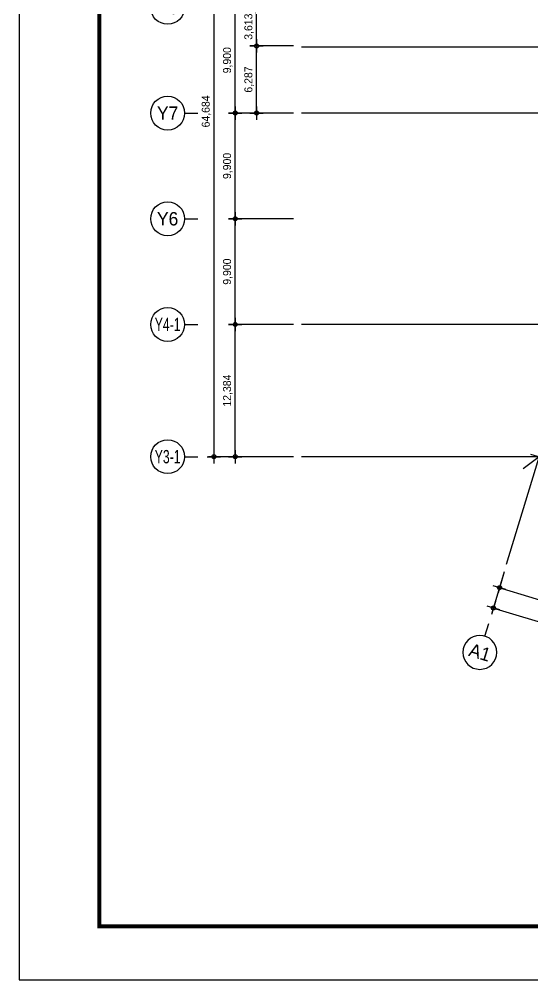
# Model space of a CAD drawing. Header units: metres. Extents: x 630750 to 860239, y 578133 to 726633.
# Drawn here: x 630750 to 678899, y 578133 to 668101 of the extents above; entities that cross this region are included whole.
import ezdxf
from ezdxf.enums import TextEntityAlignment as Align

# ---------------------------------------------------------------- set-up
doc = ezdxf.new("R2010")
doc.units = ezdxf.units.M
doc.header["$LTSCALE"] = 300
doc.layers.get('Defpoints').update_dxf_attribs({"color": 8})
for name, color, linetype in [('001dmp-FORM', 7, 'Continuous'), ('A-CEN-1', 1, 'Continuous'), ('A-DIM', 7, 'Continuous'), ('A-GRID-DIMS', 14, 'Continuous'), ('DIM', 7, 'Continuous')]:
    doc.layers.add(name, color=color, linetype=linetype)
doc.styles.add('TEXT(돋음)', font='')
doc.styles.add('돋움', font='')
doc.styles.get('TEXT(돋음)').set_extended_font_data('Dotum')
doc.styles.get('돋움').set_extended_font_data('Dotum')
doc.dimstyles.new('DIM250', dxfattribs={"dimscale": 250, "dimtxt": 3, "dimasz": 1, "dimexe": 2, "dimexo": 3, "dimgap": 1, "dimtad": 1, "dimdec": 0, "dimzin": 0, "dimdsep": 46, "dimlunit": 6, "dimtxsty": 'TEXT(돋음)', "dimblk": 'Z_DOT', "dimcen": 2.5, "dimdle": 2, "dimclrd": 256, "dimclre": 256, "dimclrt": 3, "dimadec": 0, "dimazin": 0, "dimtfac": 1, "dimtdec": 0, "dimtix": 1, "dimtmove": 2, "dimatfit": 3, "dimldrblk": 'Z_DOT', "dimfxl": 1, "dimtolj": 1, "dimtzin": 0, "dimarcsym": 0})

# ---------------------------------------------------------------- blocks, each defined once
blk = doc.blocks.new('Z_DOT')
at = {"layer": 'DIM', "color": 7}
for p, q in [((-2.5, 0), (2.5, 0)), ((0, -2.5), (0, 2.5))]:
    blk.add_line(p, q, dxfattribs=at)
for radius in [0.75, 0.375]:
    blk.add_circle((0, 0), radius, dxfattribs=at)
blk = doc.blocks.new('*D66')
at = {"layer": 'A-DIM', "lineweight": -2, "transparency": 16777216}
for p, q in [((656452, 665596), (652502, 665596)), ((653002, 659560), (653002, 665346)), ((656452, 659310), (652502, 659310))]:
    blk.add_line(p, q, dxfattribs=at)
at = {"layer": 'Defpoints', "color": 0, "transparency": 16777216}
for p in [(653002, 665596), (657202, 665596), (657202, 659310)]:
    blk.add_point(p, dxfattribs=at)
at = {"layer": 'A-DIM', "lineweight": -2, "transparency": 16777216, "xscale": 250, "yscale": 250, "zscale": 250}
for p, rotation in [((653002, 665596), 90), ((653002, 659310), 270)]:
    blk.add_blockref('Z_DOT', p, dxfattribs=dict(at, rotation=rotation))
at = {"layer": 'A-DIM', "color": 3, "transparency": 16777216, "insert": (652305, 662453), "char_height": 750, "attachment_point": 5, "rotation": 90, "style": 'TEXT(돋음)'}
blk.add_mtext('\\A1;6,287', dxfattribs=at)
blk = doc.blocks.new('*D67')
at = {"layer": 'A-DIM', "lineweight": -2, "transparency": 16777216}
for p, q in [((656452, 669210), (652502, 669210)), ((653002, 665846), (653002, 668960)), ((656452, 665596), (652502, 665596))]:
    blk.add_line(p, q, dxfattribs=at)
at = {"layer": 'Defpoints', "color": 0, "transparency": 16777216}
for p in [(653002, 669210), (657202, 669210), (657202, 665596)]:
    blk.add_point(p, dxfattribs=at)
at = {"layer": 'A-DIM', "lineweight": -2, "transparency": 16777216, "xscale": 250, "yscale": 250, "zscale": 250}
for p, rotation in [((653002, 669210), 90), ((653002, 665596), 270)]:
    blk.add_blockref('Z_DOT', p, dxfattribs=dict(at, rotation=rotation))
at = {"layer": 'A-DIM', "color": 3, "transparency": 16777216, "insert": (652305, 667403), "char_height": 750, "attachment_point": 5, "rotation": 90, "style": 'TEXT(돋음)'}
blk.add_mtext('\\A1;3,613', dxfattribs=at)
blk = doc.blocks.new('*D68')
at = {"layer": 'A-DIM', "lineweight": -2, "transparency": 16777216}
for p, q in [((656452, 639510), (650502, 639510)), ((651002, 627375), (651002, 639260)), ((656452, 627125), (650502, 627125))]:
    blk.add_line(p, q, dxfattribs=at)
at = {"layer": 'Defpoints', "color": 0, "transparency": 16777216}
for p in [(651002, 639510), (657202, 639510), (657202, 627125)]:
    blk.add_point(p, dxfattribs=at)
at = {"layer": 'A-DIM', "lineweight": -2, "transparency": 16777216, "xscale": 250, "yscale": 250, "zscale": 250}
for p, rotation in [((651002, 639510), 90), ((651002, 627125), 270)]:
    blk.add_blockref('Z_DOT', p, dxfattribs=dict(at, rotation=rotation))
at = {"layer": 'A-DIM', "color": 3, "transparency": 16777216, "insert": (650305, 633317), "char_height": 750, "attachment_point": 5, "rotation": 90, "style": 'TEXT(돋음)'}
blk.add_mtext('\\A1;12,384', dxfattribs=at)
blk = doc.blocks.new('*D69')
at = {"layer": 'A-DIM', "lineweight": -2, "transparency": 16777216}
for p, q in [((656452, 649410), (650502, 649410)), ((651002, 639760), (651002, 649160)), ((656452, 639510), (650502, 639510))]:
    blk.add_line(p, q, dxfattribs=at)
at = {"layer": 'Defpoints', "color": 0, "transparency": 16777216}
for p in [(651002, 649410), (657202, 649410), (657202, 639510)]:
    blk.add_point(p, dxfattribs=at)
at = {"layer": 'A-DIM', "lineweight": -2, "transparency": 16777216, "xscale": 250, "yscale": 250, "zscale": 250}
for p, rotation in [((651002, 649410), 90), ((651002, 639510), 270)]:
    blk.add_blockref('Z_DOT', p, dxfattribs=dict(at, rotation=rotation))
at = {"layer": 'A-DIM', "color": 3, "transparency": 16777216, "insert": (650305, 644460), "char_height": 750, "attachment_point": 5, "rotation": 90, "style": 'TEXT(돋음)'}
blk.add_mtext('\\A1;9,900', dxfattribs=at)
blk = doc.blocks.new('*D70')
at = {"layer": 'A-DIM', "lineweight": -2, "transparency": 16777216}
for p, q in [((656452, 659310), (650502, 659310)), ((651002, 649660), (651002, 659060)), ((656452, 649410), (650502, 649410))]:
    blk.add_line(p, q, dxfattribs=at)
at = {"layer": 'Defpoints', "color": 0, "transparency": 16777216}
for p in [(651002, 659310), (657202, 659310), (657202, 649410)]:
    blk.add_point(p, dxfattribs=at)
at = {"layer": 'A-DIM', "lineweight": -2, "transparency": 16777216, "xscale": 250, "yscale": 250, "zscale": 250}
for p, rotation in [((651002, 659310), 90), ((651002, 649410), 270)]:
    blk.add_blockref('Z_DOT', p, dxfattribs=dict(at, rotation=rotation))
at = {"layer": 'A-DIM', "color": 3, "transparency": 16777216, "insert": (650305, 654360), "char_height": 750, "attachment_point": 5, "rotation": 90, "style": 'TEXT(돋음)'}
blk.add_mtext('\\A1;9,900', dxfattribs=at)
blk = doc.blocks.new('*D71')
at = {"layer": 'A-DIM', "lineweight": -2, "transparency": 16777216}
for p, q in [((656452, 669210), (650502, 669210)), ((651002, 659560), (651002, 668960)), ((656452, 659310), (650502, 659310))]:
    blk.add_line(p, q, dxfattribs=at)
at = {"layer": 'Defpoints', "color": 0, "transparency": 16777216}
for p in [(651002, 669210), (657202, 669210), (657202, 659310)]:
    blk.add_point(p, dxfattribs=at)
at = {"layer": 'A-DIM', "lineweight": -2, "transparency": 16777216, "xscale": 250, "yscale": 250, "zscale": 250}
for p, rotation in [((651002, 669210), 90), ((651002, 659310), 270)]:
    blk.add_blockref('Z_DOT', p, dxfattribs=dict(at, rotation=rotation))
at = {"layer": 'A-DIM', "color": 3, "transparency": 16777216, "insert": (650305, 664260), "char_height": 750, "attachment_point": 5, "rotation": 90, "style": 'TEXT(돋음)'}
blk.add_mtext('\\A1;9,900', dxfattribs=at)
blk = doc.blocks.new('*D75')
at = {"layer": 'A-DIM', "lineweight": -2, "transparency": 16777216}
for p, q in [((656452, 691810), (648502, 691810)), ((649002, 691560), (649002, 627375)), ((656452, 627125), (648502, 627125))]:
    blk.add_line(p, q, dxfattribs=at)
at = {"layer": 'Defpoints', "color": 0, "transparency": 16777216}
for p in [(657202, 691810), (649002, 627125), (657202, 627125)]:
    blk.add_point(p, dxfattribs=at)
at = {"layer": 'A-DIM', "lineweight": -2, "transparency": 16777216, "xscale": 250, "yscale": 250, "zscale": 250}
for p, rotation in [((649002, 691810), 90), ((649002, 627125), 270)]:
    blk.add_blockref('Z_DOT', p, dxfattribs=dict(at, rotation=rotation))
at = {"layer": 'A-DIM', "color": 3, "transparency": 16777216, "insert": (648305, 659467), "char_height": 750, "attachment_point": 5, "rotation": 90, "style": 'TEXT(돋음)'}
blk.add_mtext('\\A1;64,684', dxfattribs=at)
blk = doc.blocks.new('주열마킹')
blk.add_line((0, 5), (0, 0))
blk.add_circle((0, 11.35), 6.35)
at = {"color": 3, "style": '돋움'}
blk.add_attdef('NO', text='', height=5, dxfattribs=at).set_placement((0, 11.35), align=Align.MIDDLE_CENTER)
blk = doc.blocks.new('*U11')
blk.add_line((0, 5), (0, 0))
blk.add_circle((0, 11.35), 6.35)
at = {"color": 3, "style": '돋움'}
blk.add_attdef('NO', text='', height=5, dxfattribs=at).set_placement((0, 11.35), align=Align.MIDDLE_CENTER)
blk = doc.blocks.new('*D54')
at = {"layer": 'A-DIM', "lineweight": -2, "transparency": 16777216}
for p, q in [((676229, 616332), (675060, 612478)), ((675444, 612884), (730165, 596280)), ((731428, 599582), (730259, 595729))]:
    blk.add_line(p, q, dxfattribs=at)
at = {"layer": 'Defpoints', "color": 0, "transparency": 16777216}
for p in [(676447, 617049), (731646, 600300), (730404, 596207)]:
    blk.add_point(p, dxfattribs=at)
at = {"layer": 'A-DIM', "lineweight": -2, "transparency": 16777216, "xscale": 250, "yscale": 250, "zscale": 250}
for p, rotation in [((675205, 612957), 163.1200000135865), ((730404, 596207), 343.1200000135865)]:
    blk.add_blockref('Z_DOT', p, dxfattribs=dict(at, rotation=rotation))
at = {"layer": 'A-DIM', "color": 3, "transparency": 16777216, "insert": (703007, 605250), "char_height": 750, "attachment_point": 5, "rotation": 343.12, "style": 'TEXT(돋음)'}
blk.add_mtext('\\A1;57,684', dxfattribs=at)
blk = doc.blocks.new('*D55')
at = {"layer": 'A-DIM', "lineweight": -2, "transparency": 16777216}
for p, q in [((676229, 616332), (675637, 614381)), ((676021, 614787), (687394, 611336)), ((688080, 612736), (687488, 610785))]:
    blk.add_line(p, q, dxfattribs=at)
at = {"layer": 'Defpoints', "color": 0, "transparency": 16777216}
for p in [(676447, 617049), (688298, 613453), (687633, 611263)]:
    blk.add_point(p, dxfattribs=at)
at = {"layer": 'A-DIM', "lineweight": -2, "transparency": 16777216, "xscale": 250, "yscale": 250, "zscale": 250}
for p, rotation in [((675782, 614859), 163.12), ((687633, 611263), 343.12)]:
    blk.add_blockref('Z_DOT', p, dxfattribs=dict(at, rotation=rotation))
at = {"layer": 'A-DIM', "color": 3, "transparency": 16777216, "insert": (681910, 613729), "char_height": 750, "attachment_point": 5, "rotation": 343.12, "style": 'TEXT(돋음)'}
blk.add_mtext('\\A1;12,384', dxfattribs=at)
blk = doc.blocks.new('xref-sheet(건축)')
at = {"layer": '001dmp-FORM', "color": 30}
blk.add_lwpolyline([(8410, 5940), (0, 5940), (0, 0), (8410, 0)], close=True, dxfattribs=at)
at = {"layer": '001dmp-FORM', "const_width": 15}
blk.add_lwpolyline([(300, 200), (300, 5740), (8210, 5740), (8210, 200)], close=True, dxfattribs=at)

msp = doc.modelspace()

# ---------------------------------------------------------------- linework, layer by layer
at = {"layer": 'A-CEN-1', "linetype": 'Continuous'}
for p, q in [((682204.4, 665495.2), (657202.6, 665495.2)), ((795684.5, 659310.2), (657202.6, 659310.2)), ((697725.2, 640638), (677983.6, 625998)), ((697725.2, 640638), (677983.6, 625998)), ((698097.7, 639510.2), (657202.6, 639510.2)), ((676446.8, 617049.5), (680054.2, 628937.6)), ((681397.7, 627125.8), (657202.6, 627125.8)), ((678675.5, 627377.3), (736502.1, 609830.3))]:
    msp.add_line(p, q, dxfattribs=at)

# ---------------------------------------------------------------- block references
at = {"xscale": 24.99999125985778, "yscale": 24.9999912364292, "zscale": 24.99999123690949}
msp.add_blockref('xref-sheet(건축)', (630750, 578132.8), dxfattribs=at)
at = {"layer": 'A-GRID-DIMS'}
ref = msp.add_blockref('주열마킹', (647502.4, 669209.8), dxfattribs=dict(at, xscale=250, yscale=250, zscale=250, rotation=90))
ref.add_attrib('NO', 'Y8', dxfattribs={"layer": '0', "color": 3, "height": 1250, "style": '돋움'}).set_placement((644664.9, 669209.8, 0), align=Align.MIDDLE_CENTER)
ref = msp.add_blockref('주열마킹', (647502.4, 659309.8), dxfattribs=dict(at, xscale=250, yscale=250, zscale=250, rotation=90))
ref.add_attrib('NO', 'Y7', dxfattribs={"layer": '0', "color": 3, "height": 1250, "style": '돋움'}).set_placement((644664.9, 659309.8, 0), align=Align.MIDDLE_CENTER)
ref = msp.add_blockref('주열마킹', (647502.4, 649409.8), dxfattribs=dict(at, xscale=250, yscale=250, zscale=250, rotation=90))
ref.add_attrib('NO', 'Y6', dxfattribs={"layer": '0', "color": 3, "height": 1250, "style": '돋움'}).set_placement((644664.9, 649409.8, 0), align=Align.MIDDLE_CENTER)
ref = msp.add_blockref('주열마킹', (647502.4, 639509.8), dxfattribs=dict(at, xscale=250, yscale=250, zscale=250, rotation=90))
ref.add_attrib('NO', 'Y4-1', dxfattribs={"layer": '0', "color": 3, "height": 1250, "style": '돋움', "width": 0.7}).set_placement((644664.9, 639509.8, 0), align=Align.MIDDLE_CENTER)
ref = msp.add_blockref('주열마킹', (647502.4, 627127.7), dxfattribs=dict(at, xscale=250, yscale=250, zscale=250, rotation=90))
ref.add_attrib('NO', 'Y3-1', dxfattribs={"layer": '0', "color": 3, "height": 1250, "style": '돋움', "width": 0.7}).set_placement((644664.9, 627127.7, 0), align=Align.MIDDLE_CENTER)
ref = msp.add_blockref('*U11', (674765.2, 611512.8), dxfattribs=dict(at, xscale=-250.0000000000548, yscale=250, zscale=250, rotation=163.1091878485269))
ref.add_attrib('NO', 'A1', dxfattribs={"layer": '0', "color": 3, "height": 1250, "rotation": 343.109188, "style": '돋움'}).set_placement((673941.3, 608799.3, 0), align=Align.MIDDLE_CENTER)

# ---------------------------------------------------------------- dimensions: what is measured, and where the dimension line sits
at = {"layer": 'A-DIM'}
for base, p1, p2, picture, middle in [((649002.4, 627125.1), (657202.4, 691809.5), (657202.4, 627125.1), '*D75', (648304.6, 659467.3)), ((651002.4, 669209.5), (657202.4, 659309.5), (657202.4, 669209.5), '*D71', (650304.6, 664259.5)), ((653002.4, 669209.5), (657202.4, 665596.5), (657202.4, 669209.5), '*D67', (652304.6, 667403)), ((653002.4, 665596.5), (657202.4, 659309.5), (657202.4, 665596.5), '*D66', (652304.6, 662453)), ((651002.4, 659309.5), (657202.4, 649409.5), (657202.4, 659309.5), '*D70', (650304.6, 654359.5)), ((651002.4, 649409.5), (657202.4, 639509.5), (657202.4, 649409.5), '*D69', (650304.6, 644459.5)), ((651002.4, 639509.5), (657202.4, 627125.1), (657202.4, 639509.5), '*D68', (650304.6, 633317.3))]:
    dim = msp.add_linear_dim(base=base, p1=p1, p2=p2, angle=90, dimstyle='DIM250', dxfattribs=at)
    dim.commit()
    dim.dimension.update_dxf_attribs({"geometry": picture, "text_midpoint": middle})
for p2, distance, picture, middle in [((731645.9, 600299.8, 0), -4277, '*D54', (703007.1, 605249.6, 0)), ((688297.7, 613453.4, 0), -2288.7, '*D55', (681910.3, 613729.1, 0))]:
    dim = msp.add_aligned_dim(p1=(676446.8, 617049.5, 0), p2=p2, distance=distance, dimstyle='DIM250', override={"dimfxl": 2}, dxfattribs=at)
    dim.commit()
    dim.dimension.update_dxf_attribs({"geometry": picture, "text_midpoint": middle})

doc.saveas('drawing.dxf')
